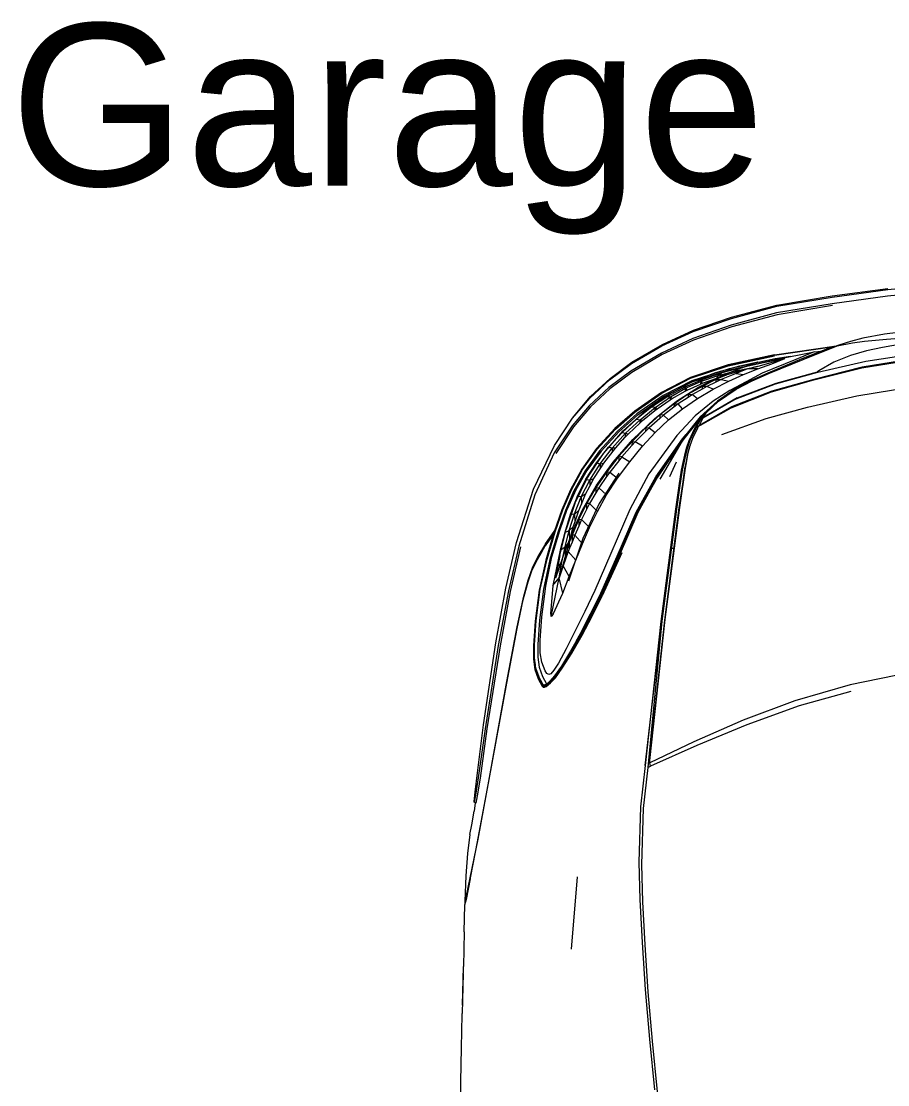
# Model space of a CAD drawing. Header units: millimetres. Extents: x -5354 to 175654, y 1543 to 8261111.
# Drawn here: x 16702 to 17951, y 12861 to 14393 of the extents above; entities that cross this region are included whole.
import ezdxf

# ---------------------------------------------------------------- set-up
doc = ezdxf.new("R2010")
doc.units = ezdxf.units.MM
doc.layers.add('HouseName', color=9, linetype='Continuous')
doc.layers.add('Moveis', color=250, linetype='Continuous', lineweight=13)
doc.styles.get("Standard").update_dxf_attribs({"font": 'arial.ttf'})

msp = doc.modelspace()

# ---------------------------------------------------------------- linework, layer by layer
at = {"layer": 'Moveis', "extrusion": (2.24964e-32, 1.22465e-16, -1)}
for p, q in [((17870.9, 13995.4), (17950.8, 14006.2)), ((17871, 13997.2), (17950.9, 14008)), ((18030.6, 14004.9), (17950.7, 13996.6)), ((17950.8, 14006.2), (18030.7, 14014.6)), ((17790.9, 13982.2), (17870.9, 13995.4)), ((17791.1, 13984), (17871, 13997.2)), ((17950.7, 13996.6), (17870.8, 13985.8)), ((17725.6, 13964.8), (17790.9, 13982.2)), ((17725.9, 13966.6), (17791.1, 13984)), ((17870.8, 13985.8), (17790.7, 13972.6)), ((17871.1, 13983.3), (17791.3, 13970.1)), ((17670.5, 13945.8), (17725.6, 13964.8)), ((17670.9, 13947.7), (17725.9, 13966.6)), ((17790.7, 13972.6), (17725.2, 13954.9)), ((17791.3, 13970.1), (17726, 13952.5)), ((17625.5, 13925.3), (17670.5, 13945.8)), ((17626.1, 13927.2), (17670.9, 13947.7)), ((17725.2, 13954.9), (17669.9, 13935.7)), ((17726, 13952.5), (17670.9, 13933.3)), ((17992.6, 13947.9), (17946.3, 13942.2)), ((17669.9, 13935.7), (17624.7, 13914.8)), ((17670.9, 13933.3), (17625.9, 13912.5)), ((17878.1, 13925), (17899.9, 13929.6)), ((17897.4, 13931.5), (17880.5, 13926.3)), ((17914.9, 13936.4), (17897.4, 13931.5)), ((17899.9, 13929.6), (17917.6, 13931.9)), ((17946.3, 13942.2), (17914.9, 13936.4)), ((17917.6, 13931.9), (17949, 13934.9)), ((17978.6, 13929.2), (17943.1, 13922.9)), ((17949, 13934.9), (17994.6, 13938.5)), ((17624.7, 13914.8), (17580.6, 13888.9)), ((17581.5, 13899.7), (17625.5, 13925.3)), ((17625.9, 13912.5), (17582.1, 13886.7)), ((17582.2, 13901.6), (17626.1, 13927.2)), ((17787.6, 13912.4), (17720.7, 13897.8)), ((17787.6, 13912.4), (17876.9, 13925.2)), ((17787.6, 13911.8), (17870.4, 13923.7)), ((17788.9, 13905.3), (17844.9, 13916.7)), ((17844.9, 13916.7), (17818.2, 13905.5)), ((17870, 13923), (17827.1, 13906.3)), ((17868.7, 13923), (17827.1, 13906.3)), ((17829.2, 13905.6), (17878.1, 13925)), ((17844.9, 13916.7), (17855.4, 13917.3)), ((17871.2, 13923.5), (17870, 13923)), ((17870.4, 13923.7), (17873, 13924.2)), ((17873, 13924.2), (17871.2, 13923.5)), ((17875.2, 13923.9), (17873, 13924.2)), ((17880.5, 13926.3), (17876.9, 13925.2)), ((17920.2, 13918.2), (17897.1, 13911.5)), ((17919.1, 13903.3), (17997.8, 13915.1)), ((17943.1, 13922.9), (17920.2, 13918.2)), ((17549.8, 13876.2), (17581.5, 13899.7)), ((17550.8, 13878.2), (17582.2, 13901.6)), ((17720.7, 13897.8), (17666.4, 13879.6)), ((17666.4, 13879.3), (17720.7, 13897.2)), ((17720.7, 13897.2), (17787.6, 13911.8)), ((17721, 13896.5), (17787.8, 13911)), ((17788.7, 13906.6), (17722.3, 13892.1)), ((17722.6, 13890.8), (17788.9, 13905.3)), ((17737.6, 13896.6), (17763.7, 13902.1)), ((17740.8, 13893.7), (17763.7, 13902.1)), ((17771.6, 13900.6), (17741.2, 13893.9)), ((17762.8, 13895.4), (17802.7, 13906.8)), ((17763.6, 13891.9), (17783.7, 13899.3)), ((17818.2, 13905.5), (17769.8, 13885.6)), ((17802.7, 13906.8), (17771.6, 13900.6)), ((17827.1, 13906.3), (17778.2, 13885.9)), ((17780.6, 13885.7), (17829.2, 13905.6)), ((17783.7, 13899.3), (17802.7, 13906.8)), ((17810.9, 13909.8), (17788.7, 13906.6)), ((17850, 13887.4), (17919.1, 13903.3)), ((17873, 13901.7), (17851.7, 13889.1)), ((17897.1, 13911.5), (17873, 13901.7)), ((17913.5, 13893.5), (17993, 13906.5)), ((17993.3, 13907.2), (17913.9, 13894.3)), ((17580.6, 13888.9), (17548.9, 13865.2)), ((17582.1, 13886.7), (17550.6, 13863.2)), ((17666.8, 13878.5), (17721, 13896.5)), ((17722.3, 13892.1), (17668.4, 13874.6)), ((17669, 13873.3), (17722.6, 13890.8)), ((17669.2, 13873.7), (17703.3, 13886.7)), ((17681.5, 13874), (17704.8, 13882)), ((17711.9, 13886.1), (17684.3, 13876.8)), ((17703.3, 13886.7), (17737.6, 13896.6)), ((17718.9, 13883.3), (17703.3, 13876.7)), ((17704.8, 13882), (17704.4, 13878.8)), ((17704.8, 13882), (17706, 13879.4)), ((17704.8, 13882), (17704.9, 13882)), ((17704.9, 13882), (17729.9, 13888.6)), ((17704.9, 13882), (17711.9, 13886.1)), ((17706, 13879.4), (17718.9, 13883.3)), ((17740.8, 13893.7), (17709.6, 13881.1)), ((17732.6, 13885.3), (17710.9, 13876.5)), ((17741.2, 13893.9), (17711.9, 13886.1)), ((17746.5, 13890.9), (17718.9, 13883.3)), ((17721.7, 13874.1), (17743.1, 13883.7)), ((17729.9, 13888.6), (17762.8, 13895.4)), ((17741.2, 13893.9), (17729.9, 13888.6)), ((17746.5, 13890.9), (17732.6, 13885.3)), ((17732.6, 13885.3), (17743.1, 13883.7)), ((17743.1, 13883.7), (17763.6, 13891.9)), ((17749.7, 13892.3), (17746.5, 13890.9)), ((17769.8, 13885.6), (17746.9, 13873.5)), ((17762.8, 13895.4), (17749.7, 13892.3)), ((17763.6, 13891.9), (17749.7, 13892.3)), ((17778.2, 13885.9), (17753.9, 13875.2)), ((17755.7, 13874.9), (17780.6, 13885.7)), ((17788.9, 13870.3), (17850, 13887.4)), ((17790.1, 13871.4), (17849.7, 13887.9)), ((17844.2, 13876), (17913.5, 13893.5)), ((17913.9, 13894.3), (17844.6, 13876.9)), ((17851.7, 13889.1), (17849.7, 13887.9)), ((17850.2, 13887.4), (17849.7, 13887.9)), ((17521.4, 13850), (17549.8, 13876.2)), ((17522.6, 13852), (17550.8, 13878.2)), ((17624.7, 13857.8), (17666.4, 13879.3)), ((17666.4, 13879.6), (17624.8, 13857.9)), ((17625.3, 13856.9), (17666.8, 13878.5)), ((17668.4, 13874.6), (17627.2, 13853.7)), ((17628.2, 13852.3), (17669, 13873.3)), ((17635.2, 13855.7), (17669.2, 13873.7)), ((17684.3, 13876.8), (17658.4, 13865.6)), ((17659.5, 13864), (17681.5, 13874)), ((17662, 13861.4), (17681.1, 13870)), ((17683.5, 13866.8), (17663.4, 13855.4)), ((17678.3, 13865.6), (17709.6, 13881.1)), ((17681.5, 13874), (17681.1, 13870)), ((17681.1, 13870), (17683.9, 13871.2)), ((17681.5, 13874), (17684.3, 13876.8)), ((17683.9, 13871.2), (17681.5, 13874)), ((17683.5, 13866.8), (17683.3, 13862.7)), ((17690.3, 13866.6), (17683.3, 13862.7)), ((17703.3, 13876.7), (17683.5, 13866.8)), ((17683.5, 13866.8), (17683.5, 13866.8)), ((17690.3, 13866.6), (17683.5, 13866.8)), ((17683.9, 13871.2), (17704.4, 13878.8)), ((17703.1, 13872.8), (17690.3, 13866.6)), ((17699.3, 13862.7), (17690.3, 13866.6)), ((17699.3, 13862.7), (17721.7, 13874.1)), ((17703.3, 13876.7), (17703.1, 13872.8)), ((17710.9, 13876.5), (17703.1, 13872.8)), ((17703.3, 13876.7), (17710.9, 13876.5)), ((17704.4, 13878.8), (17706, 13879.4)), ((17710.9, 13876.5), (17721.7, 13874.1)), ((17746.9, 13873.5), (17723.4, 13860.9)), ((17753.9, 13875.2), (17729.6, 13862.5)), ((17732.4, 13862.7), (17755.7, 13874.9)), ((17732.5, 13848.9), (17788.9, 13870.3)), ((17734, 13850.3), (17790.1, 13871.4)), ((17783.4, 13858.9), (17844.2, 13876)), ((17844.6, 13876.9), (17783.8, 13859.9)), ((17906.2, 13853.1), (17987, 13866.6)), ((17497.8, 13823), (17522.6, 13852)), ((17548.9, 13865.2), (17520.7, 13838.9)), ((17550.6, 13863.2), (17522.6, 13837.1)), ((17624.7, 13857.8), (17586.2, 13831)), ((17586.3, 13830.9), (17624.7, 13857.8)), ((17586.9, 13830.1), (17625.3, 13856.9)), ((17627.2, 13853.7), (17589.3, 13827.1)), ((17590.8, 13825.8), (17628.2, 13852.3)), ((17601.6, 13831.8), (17635.2, 13855.7)), ((17633.9, 13852.3), (17610.6, 13836.9)), ((17615.7, 13836.4), (17637.7, 13851.5)), ((17624.8, 13857.9), (17624.7, 13857.8)), ((17658.4, 13865.6), (17633.9, 13852.3)), ((17633.9, 13852.3), (17637.7, 13851.5)), ((17637.7, 13851.5), (17637.4, 13847.3)), ((17637.7, 13851.5), (17659.5, 13864)), ((17637.7, 13851.5), (17640.2, 13849.3)), ((17640.2, 13849.3), (17659.1, 13859.8)), ((17663.4, 13855.4), (17643.1, 13841.7)), ((17646.6, 13845.6), (17678.3, 13865.6)), ((17663.2, 13851), (17648.8, 13841.5)), ((17658.4, 13865.6), (17659.5, 13864)), ((17659.5, 13864), (17659.1, 13859.8)), ((17659.1, 13859.8), (17662, 13861.4)), ((17659.5, 13864), (17662, 13861.4)), ((17663.4, 13855.4), (17663.2, 13851)), ((17669.6, 13855.2), (17663.2, 13851)), ((17663.4, 13855.4), (17669.6, 13855.2)), ((17683.3, 13862.7), (17669.6, 13855.2)), ((17669.6, 13855.2), (17676.6, 13849.4)), ((17676.6, 13849.4), (17699.3, 13862.7)), ((17723.4, 13860.9), (17699.2, 13845.3)), ((17729.6, 13862.5), (17705.3, 13845.7)), ((17730.5, 13861.5), (17706.2, 13844.7)), ((17707.2, 13845.4), (17732.4, 13862.7)), ((17725, 13836), (17783.4, 13858.9)), ((17783.8, 13859.9), (17725.6, 13837.2)), ((17731.1, 13861.8), (17730.5, 13861.5)), ((17835.2, 13837), (17906.2, 13853.1)), ((17520.7, 13838.9), (17495.9, 13810.1)), ((17496.4, 13821), (17521.4, 13850)), ((17522.6, 13837.1), (17498.1, 13808.5)), ((17610.6, 13836.9), (17588.7, 13819.5)), ((17593.9, 13818.8), (17615.7, 13836.4)), ((17615.7, 13836.4), (17610.6, 13836.9)), ((17614.7, 13820.2), (17646.6, 13845.6)), ((17615.7, 13836.4), (17615.4, 13831.9)), ((17618.6, 13834.6), (17615.7, 13836.4)), ((17618.6, 13834.6), (17637.4, 13847.3)), ((17643, 13841.7), (17622.6, 13825.6)), ((17642.8, 13836.9), (17627.8, 13825.3)), ((17637.4, 13847.3), (17640.2, 13849.3)), ((17643, 13841.7), (17642.8, 13836.9)), ((17648.8, 13841.5), (17642.8, 13836.9)), ((17643, 13841.7), (17643.1, 13841.7)), ((17643.1, 13841.7), (17648.8, 13841.5)), ((17654.9, 13834.6), (17648.8, 13841.5)), ((17654.9, 13834.6), (17676.6, 13849.4)), ((17699.2, 13845.3), (17673.4, 13824.4)), ((17725.6, 13837.2), (17678.9, 13810.6)), ((17705.3, 13845.7), (17680.7, 13822.8)), ((17681.2, 13810.9), (17725, 13836)), ((17706.2, 13844.7), (17681.7, 13821.8)), ((17732.5, 13848.9), (17684.6, 13820.9)), ((17688.9, 13828.2), (17707.2, 13845.4)), ((17734, 13850.3), (17689.1, 13824.5)), ((17775.6, 13820.3), (17835.2, 13837)), ((17470.4, 13781.6), (17496.4, 13821)), ((17496.9, 13821.6), (17497.8, 13823)), ((17586.2, 13831), (17557.8, 13806.1)), ((17558.1, 13805.9), (17586.3, 13830.9)), ((17558.7, 13805.2), (17586.9, 13830.1)), ((17589.3, 13827.1), (17561.6, 13802.4)), ((17563.4, 13801.5), (17590.8, 13825.8)), ((17569.7, 13802.7), (17601.6, 13831.8)), ((17583.7, 13790.4), (17614.7, 13820.2)), ((17597.5, 13817.5), (17615.4, 13831.9)), ((17622.6, 13825.6), (17602.3, 13807.5)), ((17622.3, 13820.5), (17607, 13807)), ((17615.4, 13831.9), (17618.6, 13834.6)), ((17622.6, 13825.6), (17622.3, 13820.5)), ((17627.8, 13825.3), (17622.3, 13820.5)), ((17627.8, 13825.3), (17622.6, 13825.6)), ((17627.8, 13825.3), (17634.8, 13818.4)), ((17634.8, 13818.4), (17654.9, 13834.6)), ((17673.4, 13824.4), (17647.1, 13796)), ((17680.7, 13822.8), (17656.1, 13792.3)), ((17684.4, 13820.8), (17678.9, 13810.6)), ((17684.1, 13822.6), (17679.7, 13816.5)), ((17682.4, 13821.4), (17680.3, 13820)), ((17681.1, 13821), (17680.3, 13820)), ((17682.4, 13821.4), (17680.6, 13818.1)), ((17681.1, 13821), (17688.5, 13827.5)), ((17681.7, 13821.8), (17681.1, 13821)), ((17685.5, 13824.9), (17684.1, 13822.6)), ((17684.4, 13820.8), (17684.6, 13820.9)), ((17684.6, 13820.9), (17685, 13822)), ((17685, 13822), (17687.8, 13826.4)), ((17685, 13822), (17689.1, 13824.5)), ((17688.9, 13828.2), (17687.8, 13826.5)), ((17687.8, 13826.5), (17687.8, 13826.5)), ((17687.8, 13826.4), (17687.8, 13826.5)), ((17711.6, 13797.7), (17775.6, 13820.3)), ((17495.9, 13810.1), (17470.2, 13771.2)), ((17498.1, 13808.5), (17472.6, 13769.9)), ((17557.8, 13806.1), (17531.3, 13777.1)), ((17531.7, 13777), (17558.1, 13805.9)), ((17532.3, 13776.3), (17558.7, 13805.2)), ((17588.7, 13819.5), (17568, 13800.2)), ((17573, 13799.2), (17593.9, 13818.8)), ((17577.3, 13798.5), (17593.6, 13813.8)), ((17602.3, 13807.5), (17582.4, 13787.5)), ((17588.7, 13819.5), (17593.9, 13818.8)), ((17593.9, 13818.8), (17593.6, 13813.8)), ((17593.6, 13813.8), (17597.5, 13817.5)), ((17593.9, 13818.8), (17597.5, 13817.5)), ((17602.3, 13807.5), (17602, 13802)), ((17607, 13807), (17602, 13802)), ((17602.3, 13807.5), (17607, 13807)), ((17607, 13807), (17615.9, 13800.5)), ((17615.9, 13800.5), (17634.8, 13818.4)), ((17656.6, 13790.7), (17677.4, 13816.5)), ((17677.4, 13816.5), (17657, 13791.4)), ((17672.6, 13805.9), (17664.3, 13788.4)), ((17674.3, 13806.4), (17665.8, 13788.8)), ((17670, 13792), (17677.3, 13807.3)), ((17678.9, 13817.6), (17672.6, 13805.9)), ((17680.6, 13818.1), (17674.3, 13806.4)), ((17677.3, 13807.3), (17678.3, 13809.3)), ((17677.4, 13816.5), (17680.3, 13820)), ((17678.3, 13809.3), (17681.2, 13810.9)), ((17678.4, 13809.4), (17678.9, 13810.6)), ((17680.3, 13820), (17678.9, 13817.6)), ((17561.6, 13802.4), (17535.6, 13773.9)), ((17563.4, 13801.5), (17537.7, 13773.6)), ((17537.9, 13773.5), (17563.4, 13801.5)), ((17541.1, 13769.9), (17569.7, 13802.7)), ((17548.6, 13779.2), (17568, 13800.2)), ((17553.7, 13778), (17573, 13799.2)), ((17555.2, 13757.6), (17583.7, 13790.4)), ((17558.6, 13777.9), (17572.7, 13793.4)), ((17568, 13800.2), (17573, 13799.2)), ((17573, 13799.2), (17572.7, 13793.4)), ((17572.7, 13793.4), (17577.3, 13798.5)), ((17573, 13799.2), (17577.3, 13798.5)), ((17602, 13802), (17586.9, 13786.9)), ((17597.4, 13780.5), (17615.9, 13800.5)), ((17647.1, 13796), (17606.4, 13741)), ((17616.5, 13736.4), (17654.9, 13791.4)), ((17656.1, 13792.3), (17617.9, 13736.7)), ((17619.2, 13735.9), (17656.6, 13790.7)), ((17657, 13791.4), (17642.3, 13769.9)), ((17654.9, 13791.4), (17660.3, 13797.6)), ((17666.2, 13781.6), (17670, 13792)), ((17440.6, 13718.5), (17470.4, 13781.6)), ((17531.3, 13777.1), (17510, 13747.6)), ((17510.5, 13747.7), (17531.7, 13777)), ((17511.2, 13747.1), (17532.3, 13776.3)), ((17531.1, 13756.7), (17548.6, 13779.2)), ((17536.4, 13755.4), (17553.7, 13778)), ((17541.8, 13756.4), (17558.6, 13777.9)), ((17553.7, 13778), (17548.6, 13779.2)), ((17553.7, 13778), (17553.5, 13771.4)), ((17558.6, 13777.9), (17553.7, 13778)), ((17582.4, 13787.5), (17563.5, 13766.1)), ((17582.1, 13781.6), (17567.8, 13765.5)), ((17579, 13758.3), (17597.4, 13780.5)), ((17582.4, 13787.5), (17582.1, 13781.6)), ((17586.9, 13786.9), (17582.1, 13781.6)), ((17582.4, 13787.5), (17586.9, 13786.9)), ((17597.4, 13780.5), (17586.9, 13786.9)), ((17622.7, 13733.3), (17651.2, 13781.8)), ((17651.2, 13781.8), (17655.1, 13788.2)), ((17660.8, 13778.6), (17658, 13767.9)), ((17662.3, 13778.8), (17659.5, 13767.8)), ((17664.3, 13788.4), (17660.8, 13778.6)), ((17665.8, 13788.8), (17662.3, 13778.8)), ((17663, 13769.8), (17665.9, 13780.5)), ((17663.4, 13770.9), (17666.2, 13781.6)), ((17666.2, 13781.6), (17665.9, 13780.5)), ((17470.2, 13771.2), (17442.2, 13710.4)), ((17535.6, 13773.9), (17514.8, 13745.2)), ((17537.7, 13773.6), (17517.2, 13745.7)), ((17517.2, 13745.7), (17537.9, 13773.5)), ((17517.6, 13734.6), (17541.1, 13769.9)), ((17563.5, 13766.1), (17546, 13743.9)), ((17563.2, 13759.7), (17550.2, 13743.3)), ((17563.5, 13766.1), (17563.2, 13759.7)), ((17567.8, 13765.5), (17563.2, 13759.7)), ((17567.8, 13765.5), (17563.5, 13766.1)), ((17567.8, 13765.5), (17579, 13758.3)), ((17642.3, 13769.9), (17618.9, 13736)), ((17642.9, 13770.6), (17642.3, 13769.9)), ((17658, 13767.9), (17655.6, 13756.9)), ((17659.5, 13767.8), (17657, 13756.8)), ((17659.2, 13748.8), (17661.2, 13759.6)), ((17660.7, 13758.7), (17663, 13769.8)), ((17661.2, 13759.6), (17663.4, 13770.9)), ((17510, 13747.6), (17493.6, 13717.9)), ((17494.2, 13718.3), (17510.5, 13747.7)), ((17494.9, 13717.6), (17511.2, 13747.1)), ((17514.8, 13745.2), (17498.7, 13716.3)), ((17517.2, 13745.7), (17501.3, 13717.6)), ((17501.4, 13717.5), (17517.2, 13745.7)), ((17515.9, 13732.9), (17531.1, 13756.7)), ((17531.1, 13756.7), (17516.1, 13732.8)), ((17521.6, 13731.9), (17536.4, 13755.4)), ((17527.4, 13734.2), (17536.3, 13747.9)), ((17546, 13743.9), (17530.4, 13721.1)), ((17530.6, 13723.3), (17555.2, 13757.6)), ((17531.1, 13756.7), (17531.1, 13756.7)), ((17531.1, 13756.7), (17536.4, 13755.4)), ((17536.3, 13747.9), (17541.8, 13756.4)), ((17536.4, 13755.4), (17536.3, 13747.9)), ((17536.4, 13755.4), (17541.8, 13756.4)), ((17546, 13743.9), (17545.7, 13736.8)), ((17546, 13743.9), (17550.2, 13743.3)), ((17561.4, 13734.5), (17579, 13758.3)), ((17646.2, 13757.6), (17636.3, 13736.5)), ((17653.4, 13746), (17650, 13723.7)), ((17651.1, 13692.2), (17659.2, 13748.8)), ((17654.8, 13746.2), (17651.4, 13724)), ((17655.6, 13756.9), (17653.4, 13746)), ((17657, 13756.8), (17654.8, 13746.2)), ((17655.4, 13725.7), (17658.7, 13748)), ((17658.7, 13748), (17660.7, 13758.7)), ((17500, 13698.2), (17517.6, 13734.6)), ((17503.4, 13707.9), (17515.9, 13732.9)), ((17516, 13732.7), (17503.4, 13707.9)), ((17509.3, 13707.6), (17521.6, 13731.9)), ((17515.9, 13732.6), (17515.9, 13732.9)), ((17515.9, 13732.7), (17515.9, 13732.9)), ((17515.9, 13732.9), (17521.6, 13731.9)), ((17516.1, 13732.8), (17516, 13732.7)), ((17521.5, 13723.1), (17527.4, 13734.2)), ((17521.6, 13731.9), (17521.5, 13723.1)), ((17521.6, 13731.9), (17527.4, 13734.2)), ((17545.7, 13736.8), (17534.5, 13720.7)), ((17563.5, 13741.9), (17535, 13698)), ((17545.6, 13710.4), (17561.4, 13734.5)), ((17550.2, 13743.3), (17545.7, 13736.8)), ((17550.2, 13743.3), (17561.4, 13734.5)), ((17606.4, 13741), (17579.3, 13689.2)), ((17588.1, 13685.4), (17616.5, 13736.4)), ((17617.9, 13736.7), (17589.5, 13685.6)), ((17618.9, 13736), (17590.4, 13685)), ((17591.2, 13685.4), (17619.2, 13735.9)), ((17416, 13642.1), (17440.6, 13718.5)), ((17493.6, 13717.9), (17481.2, 13688.6)), ((17481.8, 13689.3), (17494.2, 13718.3)), ((17482.6, 13688.7), (17494.9, 13717.6)), ((17498.7, 13716.3), (17486.5, 13687.8)), ((17501.3, 13717.6), (17489.1, 13689.7)), ((17489.1, 13689.7), (17501.4, 13717.5)), ((17510.9, 13688.8), (17530.6, 13723.3)), ((17515.4, 13711.5), (17521.5, 13723.1)), ((17530.4, 13721.1), (17516.8, 13698.2)), ((17530.1, 13713.3), (17520.9, 13697.9)), ((17530.4, 13721.1), (17530.1, 13713.3)), ((17534.5, 13720.7), (17530.1, 13713.3)), ((17530.4, 13721.1), (17534.5, 13720.7)), ((17534.5, 13720.7), (17545.6, 13710.4)), ((17650, 13723.7), (17645, 13689.8)), ((17651.4, 13724), (17646.4, 13690.1)), ((17650.4, 13691.6), (17655.4, 13725.7)), ((17442.2, 13710.4), (17419.2, 13636.4)), ((17500, 13698.2), (17487.4, 13661)), ((17503.4, 13707.9), (17493.4, 13682.3)), ((17499.5, 13683.1), (17509.3, 13707.6)), ((17509.3, 13707.6), (17503.4, 13707.9)), ((17516.8, 13698.2), (17505.6, 13675.3)), ((17515.4, 13711.5), (17509.3, 13707.6)), ((17509.3, 13707.6), (17509.4, 13697.1)), ((17509.4, 13697.1), (17515.4, 13711.5)), ((17535, 13698), (17511.6, 13647.5)), ((17516.8, 13698.2), (17516.7, 13689.3)), ((17520.9, 13697.9), (17516.7, 13689.3)), ((17520.9, 13697.9), (17516.8, 13698.2)), ((17520.9, 13697.9), (17532.4, 13686.7)), ((17532.4, 13686.7), (17545.6, 13710.4)), ((17470.7, 13657.6), (17481.8, 13689.3)), ((17481.2, 13688.6), (17471, 13659.3)), ((17471.5, 13657), (17482.6, 13688.7)), ((17486.5, 13687.8), (17475.5, 13656.5)), ((17478.4, 13659.1), (17489.1, 13689.7)), ((17493.4, 13682.3), (17485.3, 13656.4)), ((17491.9, 13659), (17499.5, 13683.1)), ((17493.4, 13682.3), (17499.5, 13683.1)), ((17495.1, 13654.3), (17510.9, 13688.8)), ((17499.5, 13683.1), (17505.8, 13688.2)), ((17499.5, 13683.1), (17499.8, 13670.6)), ((17499.8, 13670.6), (17505.8, 13688.2)), ((17505.8, 13688.2), (17509.4, 13697.1)), ((17516.7, 13689.3), (17509.7, 13675.2)), ((17521.2, 13663.3), (17532.4, 13686.7)), ((17579.3, 13689.2), (17551.9, 13625.9)), ((17560.8, 13622.4), (17588.1, 13685.4)), ((17589.5, 13685.6), (17562.1, 13622.6)), ((17590.4, 13685), (17563.1, 13622.1)), ((17564.5, 13623.3), (17591.2, 13685.4)), ((17645, 13689.8), (17624, 13528.2)), ((17646.4, 13690.1), (17625.3, 13528.6)), ((17629.4, 13530.1), (17650.4, 13691.6)), ((17630.1, 13530.8), (17651.1, 13692.2)), ((17505.6, 13675.3), (17496.1, 13652.3)), ((17497.7, 13664.4), (17499.8, 13670.6)), ((17505.6, 13675.3), (17505.5, 13665.3)), ((17509.7, 13675.2), (17505.5, 13665.3)), ((17505.6, 13675.3), (17509.7, 13675.2)), ((17521.2, 13663.3), (17509.7, 13675.2)), ((17457.7, 13639.9), (17471, 13659.3)), ((17458.5, 13616.9), (17469.8, 13655.5)), ((17459.1, 13618.4), (17470.1, 13655.7)), ((17459.9, 13617.7), (17471.5, 13657)), ((17475.5, 13656.5), (17464, 13617.5)), ((17469.8, 13655.5), (17465.6, 13649.3)), ((17467, 13621), (17478.4, 13659.1)), ((17470.1, 13655.7), (17469.8, 13655.5)), ((17470.2, 13655.9), (17469.9, 13655.6)), ((17470.1, 13655.7), (17470.2, 13655.9)), ((17470.2, 13656), (17470.7, 13657.6)), ((17470.2, 13656), (17470.2, 13655.9)), ((17471.2, 13659.1), (17471, 13659.3)), ((17478.1, 13623.2), (17487.4, 13661)), ((17485.3, 13656.4), (17478.8, 13630.8)), ((17495.1, 13654.3), (17482.1, 13619.8)), ((17485.3, 13656.4), (17491.9, 13659)), ((17486, 13635.8), (17491.9, 13659)), ((17497.7, 13664.4), (17491.9, 13659)), ((17491.9, 13659), (17492.2, 13643.8)), ((17496.1, 13652.3), (17492.1, 13643.1)), ((17492.2, 13643.8), (17497.7, 13664.4)), ((17500, 13652.4), (17496, 13642.3)), ((17496.1, 13652.3), (17496, 13642.3)), ((17500, 13652.4), (17496.1, 13652.3)), ((17505.5, 13665.3), (17500, 13652.4)), ((17511.2, 13639.9), (17500, 13652.4)), ((17511.2, 13639.9), (17521.2, 13663.3)), ((17400.5, 13576.3), (17416, 13642.1)), ((17419.2, 13636.4), (17404.1, 13572)), ((17457.7, 13639.9), (17446.7, 13621.6)), ((17456.7, 13636), (17465.6, 13649.3)), ((17458.3, 13638.6), (17457.5, 13637.1)), ((17465.6, 13649.3), (17458.3, 13638.6)), ((17492.1, 13643.1), (17477.3, 13591)), ((17492.1, 13643.1), (17486, 13635.8)), ((17511.6, 13647.5), (17490.7, 13586.2)), ((17492.1, 13643.1), (17492.2, 13643.8)), ((17492.4, 13633.5), (17492.1, 13643.1)), ((17496, 13642.3), (17492.4, 13633.5)), ((17501.5, 13616.4), (17511.2, 13639.9)), ((17421.8, 13635.7), (17406.7, 13571.4)), ((17446.7, 13621.6), (17439.1, 13606.2)), ((17445.9, 13617.6), (17456.7, 13636)), ((17452.6, 13629), (17447.5, 13620.6)), ((17457.9, 13579), (17467, 13621)), ((17478.1, 13623.2), (17472.1, 13590.5)), ((17478.8, 13630.8), (17473.3, 13605.4)), ((17478.8, 13630.8), (17486, 13635.8)), ((17481.3, 13613.3), (17486, 13635.8)), ((17490.5, 13628.8), (17482.9, 13608.3)), ((17486, 13635.8), (17486.4, 13623.2)), ((17492.4, 13633.5), (17490.5, 13628.8)), ((17490.5, 13628.8), (17501.5, 13616.4)), ((17551.9, 13625.9), (17528.7, 13572.8)), ((17537.4, 13569.1), (17560.8, 13622.4)), ((17562.1, 13622.6), (17538.4, 13569.3)), ((17567.9, 13626.8), (17539.4, 13565)), ((17563.1, 13622.1), (17539.5, 13568.7)), ((17564.5, 13623.3), (17540.4, 13568.3)), ((17642.8, 13633.2), (17639, 13633.2)), ((17439.1, 13606.2), (17432.2, 13587)), ((17438.6, 13602.5), (17445.9, 13617.6)), ((17447.5, 13620.6), (17447.1, 13619.6)), ((17458.5, 13616.9), (17448.7, 13573.4)), ((17449.5, 13575.3), (17459.1, 13618.4)), ((17450.2, 13574.7), (17459.9, 13617.7)), ((17464, 13617.5), (17454.6, 13574.8)), ((17482.1, 13619.8), (17472.1, 13590.5)), ((17481.3, 13613.3), (17473.3, 13605.4)), ((17477.3, 13591), (17481.3, 13613.3)), ((17482.9, 13608.3), (17477.3, 13591)), ((17492, 13592.7), (17482.9, 13608.3)), ((17492, 13592.7), (17501.5, 13616.4)), ((17432.5, 13585.2), (17438.6, 13602.5)), ((17465.7, 13535.1), (17477.3, 13591)), ((17473.3, 13605.4), (17468.4, 13580)), ((17468.4, 13580), (17477.3, 13591)), ((17482.6, 13568.9), (17477.3, 13591)), ((17482.6, 13568.9), (17492, 13592.7)), ((17385.9, 13497.3), (17400.5, 13576.3)), ((17432.2, 13587), (17425, 13560)), ((17425.6, 13559.3), (17432.5, 13585.2)), ((17443.7, 13530.2), (17449.5, 13575.3)), ((17452.6, 13534.9), (17457.9, 13579)), ((17468.4, 13580), (17464.7, 13539.2)), ((17404.1, 13572), (17389.4, 13493.3)), ((17406.7, 13571.4), (17392.1, 13492.8)), ((17425, 13560), (17416.4, 13520.3)), ((17448.7, 13573.4), (17442.9, 13528.5)), ((17444.4, 13529.6), (17450.2, 13574.6)), ((17454.6, 13574.8), (17449, 13530)), ((17450.2, 13574.6), (17450.2, 13574.7)), ((17468.5, 13538.4), (17482.6, 13568.9)), ((17528.7, 13572.8), (17514.3, 13542.6)), ((17522.5, 13538.9), (17537.4, 13569.1)), ((17538.4, 13569.3), (17523.2, 13539)), ((17539.5, 13568.7), (17524.3, 13538.4)), ((17524.7, 13535.6), (17539.4, 13565)), ((17525.1, 13538), (17540.4, 13568.3)), ((17416.7, 13518.2), (17425.6, 13559.3)), ((17441.3, 13495.1), (17443.7, 13530.2)), ((17442, 13494.3), (17444.4, 13529.5)), ((17444.4, 13529.5), (17444.4, 13529.6)), ((17449, 13530), (17446.6, 13495.1)), ((17450, 13500.6), (17452.6, 13534.9)), ((17464.7, 13539.2), (17465.7, 13535.1)), ((17468.5, 13538.4), (17465.7, 13535.1)), ((17514.3, 13542.6), (17500.4, 13514.5)), ((17508.1, 13510.8), (17522.5, 13538.9)), ((17523.2, 13539), (17508.4, 13511)), ((17524.3, 13538.4), (17509.5, 13510.3)), ((17510.3, 13509.9), (17525.1, 13538)), ((17510.3, 13508.4), (17524.7, 13535.6)), ((17607.4, 13327.1), (17629.4, 13530.1)), ((17608.2, 13327.9), (17630.1, 13530.8)), ((17416.4, 13520.3), (17401.5, 13441.5)), ((17401.7, 13439.2), (17416.7, 13518.2)), ((17442.9, 13528.5), (17440.4, 13493)), ((17500.4, 13514.5), (17487.4, 13488.6)), ((17601.5, 13320.5), (17625.3, 13528.6)), ((17624, 13528.2), (17601.5, 13320.5)), ((17625.3, 13528.6), (17605.1, 13317.5)), ((17450.1, 13483.1), (17450, 13500.6)), ((17508.4, 13511), (17493.9, 13485.1)), ((17509.5, 13510.3), (17495.1, 13484.4)), ((17495.5, 13482.3), (17510.3, 13508.4)), ((17495.9, 13484), (17510.3, 13509.9)), ((17502, 13499.6), (17508.1, 13510.8)), ((17368.4, 13379.1), (17385.9, 13497.3)), ((17389.4, 13493.3), (17370.6, 13373.6)), ((17392.1, 13492.8), (17373.2, 13373.2)), ((17440.4, 13493), (17440.3, 13474)), ((17441.2, 13476.5), (17441.3, 13495.1)), ((17441.8, 13475.6), (17442, 13494.3)), ((17446.6, 13495.1), (17446.6, 13476.8)), ((17452.5, 13469.5), (17450.1, 13483.1)), ((17487.4, 13488.6), (17476.2, 13467.9)), ((17493.9, 13485.1), (17480.7, 13463.8)), ((17495.1, 13484.4), (17481.9, 13463.1)), ((17482.6, 13462.6), (17495.9, 13484)), ((17440.3, 13474), (17442.2, 13459)), ((17443.3, 13461.8), (17441.2, 13476.5)), ((17443.8, 13460.9), (17441.8, 13475.6)), ((17442.1, 13470.1), (17443.4, 13460.1)), ((17446.6, 13476.8), (17448.7, 13462.3)), ((17457.2, 13456.9), (17452.5, 13469.5)), ((17476.2, 13467.9), (17469.8, 13458)), ((17481.9, 13460.7), (17495.5, 13482.3)), ((17442.2, 13459), (17446.9, 13445.5)), ((17447.9, 13448.3), (17443.3, 13461.8)), ((17443.4, 13460.1), (17448, 13446.5)), ((17443.8, 13460.8), (17443.8, 13460.9)), ((17448.3, 13447.7), (17443.8, 13460.8)), ((17448.7, 13462.3), (17453.1, 13448.9)), ((17459.7, 13453.2), (17457.2, 13456.9)), ((17462.5, 13451.8), (17459.7, 13453.2)), ((17465.4, 13452.7), (17462.5, 13451.8)), ((17469.8, 13458), (17465.4, 13452.7)), ((17480.7, 13463.8), (17470.8, 13450)), ((17481.9, 13463.1), (17472, 13449.1)), ((17472, 13447.1), (17481.9, 13460.7)), ((17472.5, 13448.5), (17482.6, 13462.6)), ((17472.9, 13450), (17481.9, 13463.1)), ((17983.7, 13454.5), (17896.8, 13437)), ((17401.5, 13441.5), (17376.7, 13303.2)), ((17376.7, 13300.2), (17401.7, 13439.2)), ((17446.9, 13445.5), (17452.8, 13434.9)), ((17447.9, 13448.3), (17448.4, 13447.3)), ((17453.7, 13437.9), (17447.9, 13448.3)), ((17448, 13446.5), (17453.9, 13435.9)), ((17454.2, 13436.8), (17448.4, 13447.3)), ((17453.1, 13448.9), (17459.2, 13438.1)), ((17454.9, 13436.5), (17453.7, 13437.9)), ((17458.5, 13437.5), (17456.5, 13436.7)), ((17464.1, 13442.3), (17458.5, 13437.5)), ((17458.8, 13434.6), (17465, 13439.7)), ((17465.1, 13441.4), (17459.4, 13436.4)), ((17459.4, 13436.4), (17462.3, 13438.2)), ((17459.5, 13435.5), (17465.5, 13440.6)), ((17462.3, 13438.2), (17467, 13442.7)), ((17470.8, 13450), (17464.1, 13442.3)), ((17465, 13439.7), (17472, 13447.1)), ((17472, 13449.1), (17465.1, 13441.4)), ((17465.5, 13440.6), (17472.5, 13448.5)), ((17467, 13442.7), (17472.9, 13450)), ((17471.2, 13447.9), (17471, 13446.9)), ((17452.8, 13434.9), (17454.2, 13433.3)), ((17453.9, 13435.9), (17455.2, 13434.3)), ((17455.5, 13435.3), (17454.2, 13436.8)), ((17454.2, 13436.8), (17454.5, 13436.7)), ((17454.2, 13433.3), (17456.2, 13433.6)), ((17454.8, 13436.6), (17455, 13436.5)), ((17456.5, 13436.7), (17454.9, 13436.5)), ((17455.2, 13434.3), (17457.2, 13434.5)), ((17457.3, 13435.5), (17455.5, 13435.3)), ((17456.2, 13433.6), (17458.8, 13434.6)), ((17457.2, 13434.5), (17459.5, 13435.5)), ((17458.6, 13436.1), (17457.3, 13435.5)), ((17458.5, 13435.1), (17458.6, 13436.1)), ((17459.4, 13436.4), (17458.6, 13436.1)), ((17896.8, 13437), (17816.8, 13413.7)), ((17897.5, 13427.4), (17823.2, 13406.4)), ((17816.8, 13413.7), (17742.3, 13385.7)), ((17823.2, 13406.4), (17747.9, 13379.2)), ((17359.8, 13309.9), (17368.4, 13379.1)), ((17742.3, 13385.7), (17671.6, 13354.7)), ((17747.9, 13379.2), (17675.8, 13349.2)), ((17370.6, 13373.6), (17360.8, 13302.8)), ((17373.2, 13373.2), (17363.4, 13302.4)), ((17671.6, 13354.7), (17607.8, 13324.6)), ((17675.8, 13349.2), (17609.2, 13319.4)), ((17601.5, 13320.5), (17594.8, 13261.1)), ((17605.1, 13317.5), (17598.5, 13258.4)), ((17605.1, 13317.5), (17609.2, 13319.4)), ((17608.2, 13327.9), (17607.4, 13327.1)), ((17607.9, 13325), (17607.4, 13327.1)), ((17607.8, 13324.6), (17608.2, 13327.9)), ((17609.2, 13319.4), (17607.8, 13324.6)), ((17356.5, 13282.1), (17359.8, 13309.9)), ((17360.8, 13302.8), (17356.7, 13277.6)), ((17363.4, 13302.4), (17359.2, 13277)), ((17359.8, 13210.4), (17376.7, 13300.2)), ((17376.7, 13303.2), (17360, 13214.6)), ((17354.7, 13268.9), (17356.5, 13282.1)), ((17354.8, 13267.9), (17354.7, 13268.9)), ((17356.7, 13277.6), (17354.8, 13267.9)), ((17359.2, 13277), (17357.2, 13266.2)), ((17351.7, 13235.1), (17354.8, 13254.9)), ((17357.2, 13266.2), (17354.8, 13267.9)), ((17356.4, 13266.8), (17354.8, 13254.9)), ((17594.8, 13261.1), (17592.2, 13181.1)), ((17598.5, 13258.4), (17596, 13178.1)), ((17348.8, 13221), (17351.7, 13235.1)), ((17360, 13214.6), (17342.7, 13130.8)), ((17343.2, 13126.5), (17359.8, 13210.4)), ((17348.8, 13221), (17345.1, 13193.8)), ((17345.1, 13193.8), (17342.8, 13161.6)), ((17592.2, 13181.1), (17593.6, 13127.5)), ((17596, 13178.1), (17597.4, 13124.3)), ((17342.8, 13161.6), (17341.5, 13125.2)), ((17349.3, 13157.5), (17343.2, 13127.5)), ((17503.5, 13160), (17494.7, 13055.8)), ((17342.7, 13130.8), (17341.5, 13125.2)), ((17340.5, 13080.8), (17341.4, 13120)), ((17341.4, 13120), (17343.2, 13126.5)), ((17341.5, 13125.2), (17341.5, 13120.3)), ((17343.2, 13127.5), (17342.5, 13124)), ((17342.5, 13124), (17342.5, 13123.8)), ((17343.1, 13126.2), (17343.2, 13127.5)), ((17593.6, 13127.5), (17596.8, 13065.7)), ((17597.4, 13124.3), (17600.6, 13062.4)), ((17340.5, 13080.8), (17339.3, 13031.2)), ((17596.8, 13065.7), (17601.5, 12997.8)), ((17600.6, 13062.4), (17605.3, 12994.7)), ((17338.1, 12975.3), (17339.3, 13031.2)), ((17339.1, 13020.8), (17337.7, 12963.2)), ((17601.5, 12997.8), (17607.5, 12926.5)), ((17605.3, 12994.7), (17611.4, 12923.5)), ((17337.6, 12961.8), (17337.7, 12963.2)), ((17336.5, 12913.7), (17337.6, 12961.8)), ((17607.5, 12926.5), (17614.7, 12853.3)), ((17611.4, 12923.5), (17618.5, 12850.6)), ((17335.6, 12864.7), (17336.5, 12913.7)), ((17335, 12815.4), (17335.6, 12864.7))]:
    msp.add_line(p, q, dxfattribs=at)

# ---------------------------------------------------------------- texts
at = {"layer": 'HouseName'}
msp.add_text('Garage', height=233.57, dxfattribs=at).set_placement((16685.7, 14155.8))

doc.saveas('drawing.dxf')
